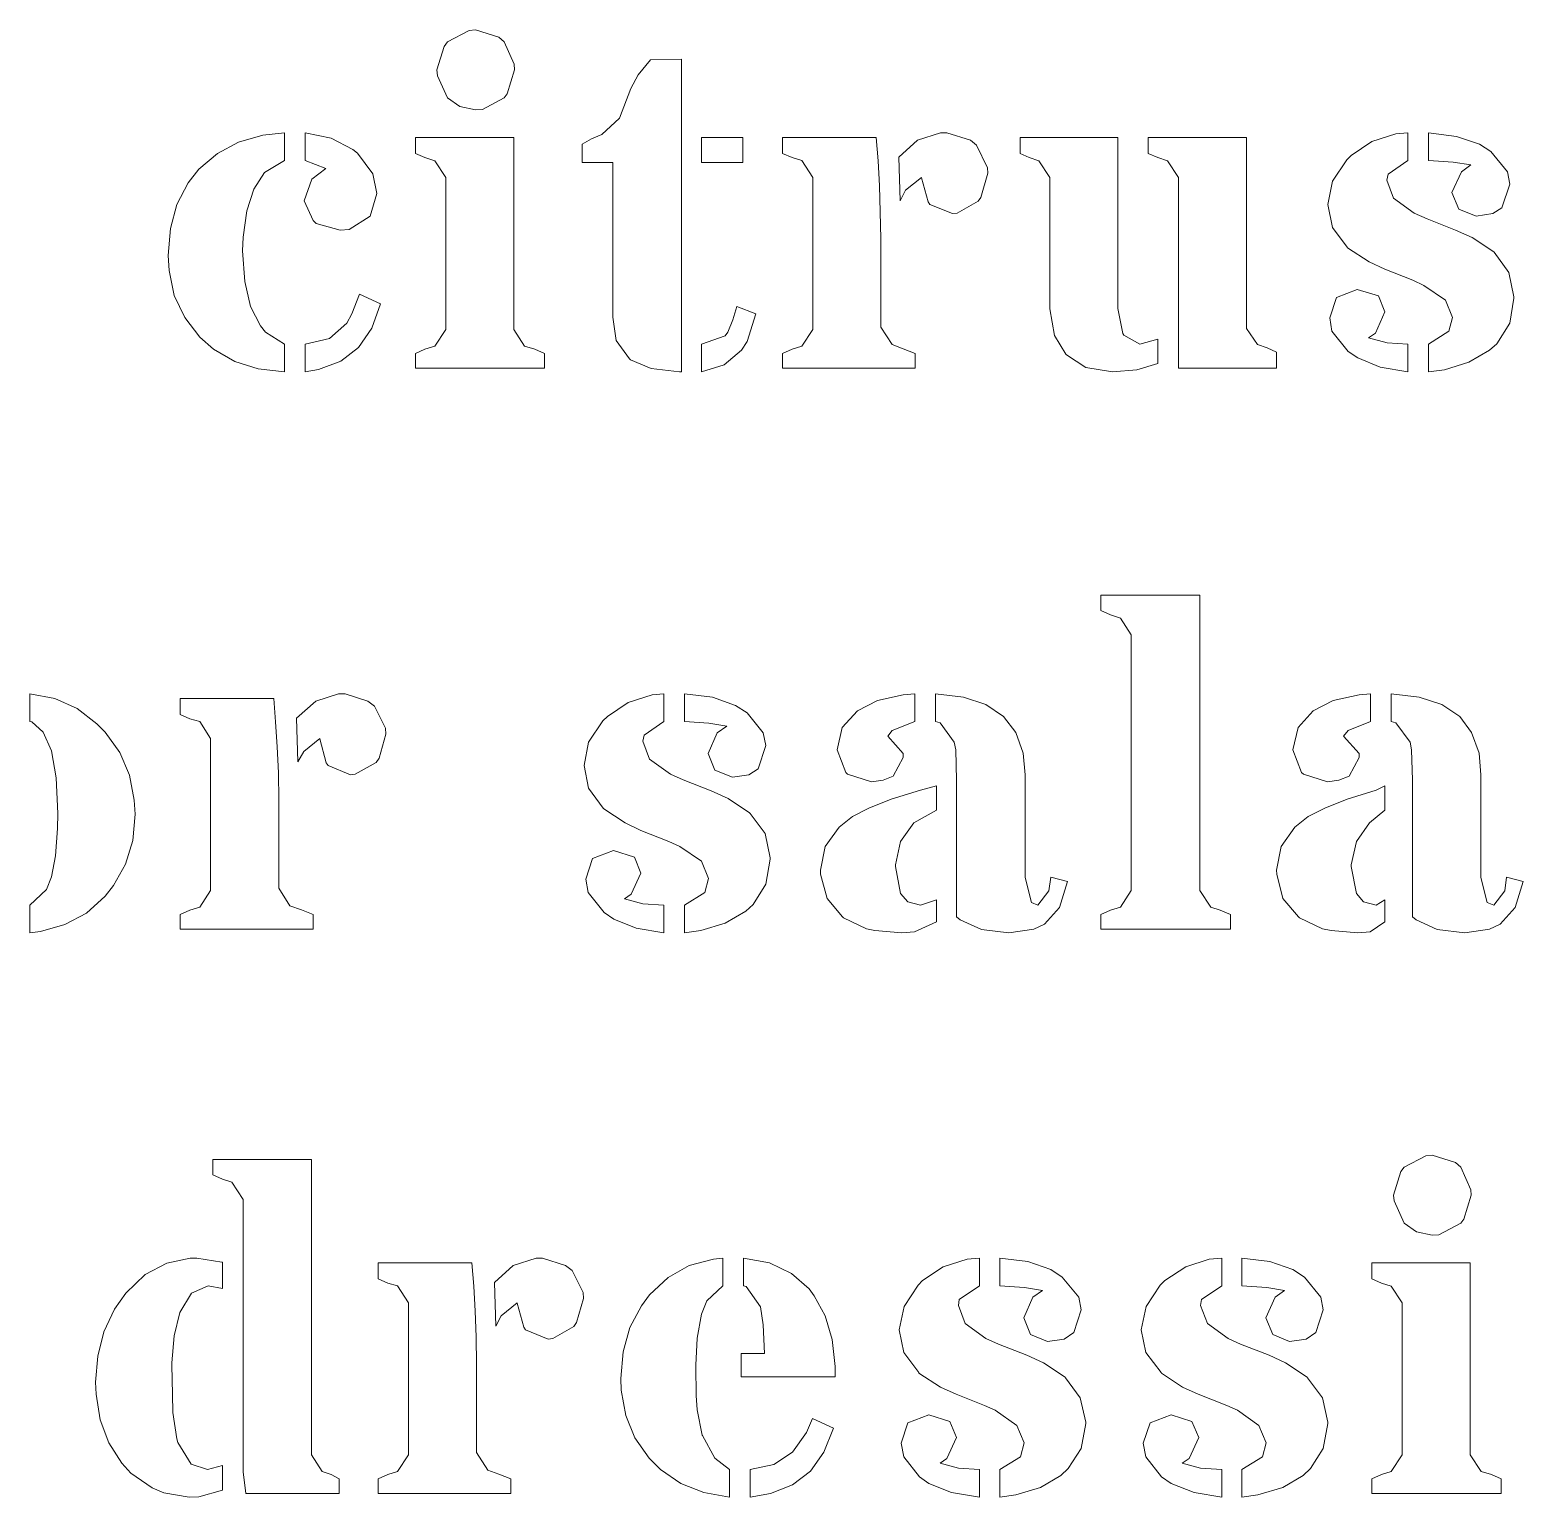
# Model space of a CAD drawing. Header units: millimetres. Extents: x 3735 to 5333, y 3252 to 4770.
# Drawn here: x 4955.1 to 5062.5, y 3915.7 to 4021.2 of the extents above; entities that cross this region are included whole.
import ezdxf

# ---------------------------------------------------------------- set-up
doc = ezdxf.new("R2010")
doc.units = ezdxf.units.MM
doc.layers.add('MASHARAB', color=6, linetype='Continuous', true_color=0xff00ff)

msp = doc.modelspace()

# ---------------------------------------------------------------- linework, layer by layer
at = {"layer": 'MASHARAB', "lineweight": 0}
for p, q in [((4986.68, 4021.14), (4985.13, 4020.32)), ((4987.15, 4021.18), (4986.68, 4021.14)), ((4988.83, 4020.65), (4987.15, 4021.18)), ((4984.9, 4019.99), (4984.37, 4018.3)), ((4985.13, 4020.32), (4984.9, 4019.99)), ((4989.2, 4020.32), (4988.83, 4020.65)), ((4989.92, 4018.7), (4989.2, 4020.32)), ((4999.74, 4019.03), (4998.85, 4017.94)), ((5001.95, 4019.06), (4999.74, 4019.03)), ((5001.95, 3996.59), (5001.95, 4019.06)), ((4984.37, 4018.3), (4984.4, 4017.87)), ((4984.4, 4017.87), (4985.13, 4016.29)), ((4989.43, 4016.58), (4989.96, 4018.3)), ((4989.96, 4018.3), (4989.92, 4018.7)), ((4998.85, 4017.94), (4998.32, 4016.95)), ((4998.32, 4016.95), (4997.49, 4014.83)), ((4985.13, 4016.29), (4986.02, 4015.66)), ((4986.02, 4015.66), (4987.15, 4015.43)), ((4987.64, 4015.46), (4989.2, 4016.29)), ((4989.2, 4016.29), (4989.43, 4016.58)), ((4987.15, 4015.43), (4987.64, 4015.46)), ((4997.49, 4014.83), (4996.24, 4013.64)), ((4971.85, 4013.61), (4970.1, 4013.11)), ((4973.4, 4013.77), (4971.85, 4013.61)), ((4973.4, 4011.79), (4973.4, 4013.77)), ((4976.77, 4013.38), (4974.89, 4013.77)), ((4974.89, 4013.77), (4974.89, 4011.79)), ((4996.24, 4013.64), (4995.48, 4013.34)), ((5020.59, 4013.77), (5018.94, 4013.25)), ((5021.05, 4013.77), (5020.59, 4013.77)), ((5022.74, 4013.25), (5021.05, 4013.77)), ((5053.34, 4013.71), (5051.62, 4013.15)), ((5054.2, 4013.77), (5053.34, 4013.71)), ((5054.2, 4011.79), (5054.2, 4013.77)), ((5057.7, 4013.51), (5055.68, 4013.77)), ((5055.68, 4013.77), (5055.68, 4011.79)), ((5059.35, 4012.95), (5057.7, 4013.51)), ((4970.1, 4013.11), (4968.58, 4012.29)), ((4978.32, 4012.58), (4976.77, 4013.38)), ((4978.65, 4012.32), (4978.32, 4012.58)), ((4982.82, 4013.44), (4982.82, 4012.29)), ((4989.89, 4013.44), (4982.82, 4013.44)), ((4989.89, 3999.63), (4989.89, 4013.44)), ((4995.48, 4013.34), (4994.81, 4012.95)), ((4994.81, 4012.95), (4994.81, 4011.63)), ((5003.41, 4013.44), (5003.41, 4011.63)), ((5006.38, 4013.44), (5003.41, 4013.44)), ((5006.38, 4011.63), (5006.38, 4013.44)), ((5009.22, 4013.44), (5009.22, 4012.29)), ((5015.96, 4013.44), (5009.22, 4013.44)), ((5016.1, 4011.76), (5015.96, 4013.44)), ((5018.94, 4013.25), (5017.58, 4012.02)), ((5023.17, 4012.88), (5022.74, 4013.25)), ((5023.96, 4011.26), (5023.17, 4012.88)), ((5026.31, 4013.44), (5026.31, 4012.29)), ((5033.35, 4013.44), (5026.31, 4013.44)), ((5033.35, 4001.15), (5033.35, 4013.44)), ((5035.53, 4013.44), (5035.53, 4012.29)), ((5042.6, 4013.44), (5035.53, 4013.44)), ((5042.6, 3999.7), (5042.6, 4013.44)), ((5051.62, 4013.15), (5050.13, 4012.15)), ((5060.18, 4012.42), (5059.35, 4012.95)), ((5061.37, 4010.97), (5060.18, 4012.42)), ((4968.58, 4012.29), (4967.25, 4011.16)), ((4971.98, 4010.93), (4973.4, 4011.79)), ((4974.89, 4011.79), (4976.37, 4011.2)), ((4979.75, 4010.83), (4978.65, 4012.32)), ((4982.82, 4012.29), (4983.51, 4011.99)), ((4983.51, 4011.99), (4984.21, 4011.76)), ((4984.21, 4011.76), (4985, 4010.57)), ((4994.81, 4011.63), (4997.03, 4011.63)), ((4997.03, 4011.63), (4997.03, 4000.52)), ((5003.41, 4011.63), (5006.38, 4011.63)), ((5009.22, 4012.29), (5009.92, 4011.99)), ((5009.92, 4011.99), (5010.61, 4011.79)), ((5010.61, 4011.79), (5011.4, 4010.57)), ((5016.19, 4009.97), (5016.1, 4011.76)), ((5017.58, 4012.02), (5017.68, 4008.88)), ((5026.31, 4012.29), (5026.97, 4011.99)), ((5026.97, 4011.99), (5027.66, 4011.76)), ((5027.66, 4011.76), (5028.45, 4010.57)), ((5035.53, 4012.29), (5036.22, 4011.99)), ((5036.22, 4011.99), (5036.91, 4011.76)), ((5036.91, 4011.76), (5037.71, 4010.57)), ((5049.8, 4011.82), (5048.78, 4010.3)), ((5050.13, 4012.15), (5049.8, 4011.82)), ((5052.78, 4010.8), (5054.2, 4011.79)), ((5055.68, 4011.79), (5057.47, 4011.66)), ((5057.47, 4011.66), (5058.72, 4011.46)), ((5058.72, 4011.46), (5058.06, 4010.97)), ((4967.25, 4011.16), (4966.49, 4010.17)), ((4971.19, 4009.71), (4971.98, 4010.93)), ((4975.38, 4010.44), (4974.82, 4008.88)), ((4976.37, 4011.2), (4975.38, 4010.44)), ((4980.04, 4009.41), (4979.75, 4010.83)), ((4985, 4010.57), (4985, 3999.63)), ((5011.4, 4010.57), (5011.4, 3999.63)), ((5018.08, 4009.64), (5019.23, 4010.57)), ((5019.23, 4010.57), (5019.23, 4010.54)), ((5019.23, 4010.54), (5019.7, 4008.82)), ((5023.5, 4009.11), (5023.99, 4010.87)), ((5023.99, 4010.87), (5023.96, 4011.26)), ((5028.45, 4010.57), (5028.45, 4001.61)), ((5037.71, 4010.57), (5037.71, 3996.85)), ((5048.78, 4010.3), (5048.45, 4008.62)), ((5052.68, 4010.37), (5052.78, 4010.8)), ((5053.17, 4009.08), (5052.68, 4010.37)), ((5058.06, 4010.97), (5057.37, 4009.48)), ((5061.53, 4010.07), (5061.37, 4010.97)), ((4966.49, 4010.17), (4965.67, 4008.62)), ((4970.69, 4008.16), (4971.19, 4009.71)), ((4979.58, 4007.79), (4980.04, 4009.41)), ((5016.26, 4008.09), (5016.19, 4009.97)), ((5017.68, 4008.88), (5018.08, 4009.64)), ((5057.37, 4009.48), (5057.87, 4008.29)), ((5060.97, 4008.39), (5061.53, 4010.07)), ((4965.67, 4008.62), (4965.21, 4006.9)), ((4970.43, 4006.27), (4970.69, 4008.16)), ((4974.82, 4008.88), (4975.48, 4007.46)), ((5019.7, 4008.82), (5019.83, 4008.62)), ((5019.83, 4008.62), (5021.45, 4007.96)), ((5021.78, 4007.99), (5023.3, 4008.85)), ((5023.3, 4008.85), (5023.5, 4009.11)), ((5048.45, 4008.62), (5048.78, 4006.97)), ((5054.66, 4007.99), (5053.17, 4009.08)), ((5057.87, 4008.29), (5059.12, 4007.79)), ((5060.31, 4007.96), (5060.97, 4008.39)), ((4975.48, 4007.46), (4975.68, 4007.26)), ((4975.68, 4007.26), (4977.4, 4006.77)), ((4978.06, 4006.83), (4979.58, 4007.79)), ((5016.29, 4006.14), (5016.26, 4008.09)), ((5021.45, 4007.96), (5021.78, 4007.99)), ((5055.59, 4007.59), (5054.66, 4007.99)), ((5057.63, 4006.77), (5055.59, 4007.59)), ((5059.12, 4007.79), (5060.31, 4007.96)), ((4965.21, 4006.9), (4965.04, 4004.95)), ((4970.39, 4005.28), (4970.43, 4006.27)), ((4977.4, 4006.77), (4978.06, 4006.83)), ((5016.29, 4004.69), (5016.29, 4006.14)), ((5048.78, 4006.97), (5049.84, 4005.55)), ((5058.82, 4006.24), (5057.63, 4006.77)), ((5060.38, 4005.22), (5058.82, 4006.24)), ((4965.04, 4004.95), (4965.11, 4003.86)), ((4970.56, 4003.07), (4970.39, 4005.28)), ((5049.84, 4005.55), (5049.87, 4005.51)), ((5049.87, 4005.51), (5051.42, 4004.49)), ((5060.41, 4005.18), (5060.38, 4005.22)), ((5061.47, 4003.73), (5060.41, 4005.18)), ((4965.11, 4003.86), (4965.47, 4002.08)), ((5016.29, 3999.8), (5016.29, 4004.69)), ((5051.42, 4004.49), (5052.55, 4003.96)), ((5052.55, 4003.96), (5054.56, 4003.17)), ((4970.96, 4001.28), (4970.56, 4003.07)), ((5054.56, 4003.17), (5055.35, 4002.8)), ((5055.35, 4002.8), (5056.91, 4001.75)), ((5061.83, 4001.98), (5061.47, 4003.73)), ((4965.47, 4002.08), (4966.23, 4000.49)), ((4978.79, 4002.17), (4978.26, 4000.75)), ((4980.31, 4001.48), (4978.79, 4002.17)), ((5049.08, 4001.94), (5048.58, 4000.46)), ((5050.56, 4002.51), (5049.08, 4001.94)), ((5052.08, 4002.04), (5050.56, 4002.51)), ((5052.55, 4000.89), (5052.08, 4002.04)), ((5056.91, 4001.75), (5057.4, 4000.49)), ((5061.53, 4000.09), (5061.83, 4001.88)), ((5061.83, 4001.88), (5061.83, 4001.98)), ((4971.68, 3999.89), (4970.96, 4001.28)), ((4978.26, 4000.75), (4977.89, 4000.09)), ((4979.68, 3999.73), (4980.31, 4001.48)), ((5005.95, 4001.28), (5005.65, 4000.32)), ((5007.31, 4000.75), (5005.95, 4001.28)), ((5006.68, 3998.77), (5007.31, 4000.75)), ((5028.45, 4001.61), (5028.45, 4001.12)), ((5028.45, 4001.12), (5028.79, 3999.2)), ((5033.71, 3999.33), (5033.35, 4001.15)), ((5051.88, 3999.37), (5052.55, 4000.89)), ((4966.23, 4000.49), (4967.32, 3999.07)), ((4972.05, 3999.43), (4971.68, 3999.89)), ((4977.89, 4000.09), (4976.64, 3998.97)), ((4978.72, 3998.34), (4979.68, 3999.73)), ((4985, 3999.63), (4984.21, 3998.44)), ((4990.68, 3998.44), (4989.89, 3999.63)), ((4997.03, 4000.52), (4997.26, 3998.84)), ((5005.65, 4000.32), (5005.29, 3999.43)), ((5011.4, 3999.63), (5010.61, 3998.44)), ((5017.12, 3998.54), (5016.29, 3999.8)), ((5043.39, 3998.54), (5042.6, 3999.7)), ((5048.58, 4000.46), (5048.74, 3999.5)), ((5057.4, 4000.49), (5057.14, 3999.5)), ((5060.61, 3998.61), (5061.53, 4000.09)), ((4967.32, 3999.07), (4968.31, 3998.21)), ((4973.4, 3998.57), (4972.05, 3999.43)), ((4973.4, 3996.59), (4973.4, 3998.57)), ((4976.64, 3998.97), (4974.89, 3998.57)), ((4974.89, 3998.57), (4974.89, 3996.59)), ((4997.26, 3998.84), (4998.22, 3997.52)), ((5005.09, 3999.17), (5003.41, 3998.57)), ((5003.41, 3998.57), (5003.41, 3996.59)), ((5005.29, 3999.43), (5005.09, 3999.17)), ((5006.28, 3998.14), (5006.68, 3998.77)), ((5017.91, 3998.24), (5017.12, 3998.54)), ((5028.79, 3999.2), (5029.61, 3997.85)), ((5033.78, 3999.23), (5033.71, 3999.33)), ((5034.93, 3998.57), (5033.78, 3999.23)), ((5036.22, 3998.94), (5034.93, 3998.57)), ((5036.22, 3997.19), (5036.22, 3998.94)), ((5044.09, 3998.31), (5043.39, 3998.54)), ((5048.74, 3999.5), (5049.9, 3998.04)), ((5051.36, 3999.04), (5051.88, 3999.37)), ((5052.71, 3998.67), (5051.36, 3999.04)), ((5054.2, 3998.57), (5052.71, 3998.67)), ((5054.2, 3996.59), (5054.2, 3998.57)), ((5057.14, 3999.5), (5055.68, 3998.57)), ((5055.68, 3998.57), (5055.68, 3996.59)), ((5060.08, 3998.14), (5060.61, 3998.61)), ((4968.31, 3998.21), (4969.83, 3997.32)), ((4977.47, 3997.35), (4978.72, 3998.34)), ((4983.51, 3998.21), (4982.82, 3997.91)), ((4982.82, 3997.91), (4982.82, 3996.85)), ((4984.21, 3998.44), (4983.51, 3998.21)), ((4991.41, 3998.21), (4990.68, 3998.44)), ((4992.1, 3997.91), (4991.41, 3998.21)), ((4992.1, 3996.85), (4992.1, 3997.91)), ((4998.22, 3997.52), (4998.28, 3997.45)), ((4998.28, 3997.45), (4999.77, 3996.82)), ((5005.03, 3997.09), (5006.28, 3998.14)), ((5009.92, 3998.21), (5009.22, 3997.91)), ((5009.22, 3997.91), (5009.22, 3996.85)), ((5010.61, 3998.44), (5009.92, 3998.21)), ((5018.77, 3997.91), (5017.91, 3998.24)), ((5018.77, 3996.85), (5018.77, 3997.91)), ((5029.61, 3997.85), (5029.64, 3997.81)), ((5029.64, 3997.81), (5031.03, 3996.89)), ((5044.75, 3998.01), (5044.09, 3998.31)), ((5044.75, 3996.85), (5044.75, 3998.01)), ((5049.9, 3998.04), (5050.6, 3997.58)), ((5050.6, 3997.58), (5052.21, 3996.92)), ((5058.59, 3997.28), (5060.08, 3998.14)), ((4969.83, 3997.32), (4971.52, 3996.79)), ((4971.52, 3996.79), (4973.4, 3996.59)), ((4974.89, 3996.59), (4975.85, 3996.76)), ((4975.85, 3996.76), (4977.47, 3997.35)), ((4982.82, 3996.85), (4992.1, 3996.85)), ((4999.77, 3996.82), (5001.82, 3996.59)), ((5001.82, 3996.59), (5001.95, 3996.59)), ((5003.41, 3996.59), (5005.03, 3997.09)), ((5009.22, 3996.85), (5018.77, 3996.85)), ((5031.03, 3996.89), (5032.95, 3996.59)), ((5032.95, 3996.59), (5034.7, 3996.72)), ((5034.7, 3996.72), (5036.22, 3997.19)), ((5037.71, 3996.85), (5044.75, 3996.85)), ((5052.21, 3996.92), (5054.2, 3996.59)), ((5055.68, 3996.59), (5056.84, 3996.72)), ((5056.84, 3996.72), (5058.59, 3997.28)), ((5032.12, 3980.53), (5032.12, 3979.41)), ((5039.23, 3980.53), (5032.12, 3980.53)), ((5039.23, 3959.28), (5039.23, 3980.53)), ((5032.12, 3979.41), (5032.82, 3979.11)), ((5032.82, 3979.11), (5033.54, 3978.88)), ((5033.54, 3978.88), (5034.3, 3977.66)), ((5034.3, 3977.66), (5034.3, 3959.28)), ((4956.88, 3973.09), (4955.09, 3973.43)), ((4955.09, 3973.43), (4955.09, 3971.44)), ((4958.5, 3972.37), (4956.88, 3973.09)), ((4965.9, 3973.09), (4965.9, 3971.94)), ((4972.64, 3973.09), (4965.9, 3973.09)), ((4972.77, 3971.41), (4972.64, 3973.09)), ((4975.65, 3972.9), (4974.26, 3971.67)), ((4977.3, 3973.43), (4975.65, 3972.9)), ((4977.76, 3973.43), (4977.3, 3973.43)), ((4979.41, 3972.9), (4977.76, 3973.43)), ((4979.88, 3972.53), (4979.41, 3972.9)), ((4998.12, 3972.8), (4996.63, 3971.81)), ((4999.84, 3973.36), (4998.12, 3972.8)), ((5000.7, 3973.43), (4999.84, 3973.36)), ((5000.7, 3971.44), (5000.7, 3973.43)), ((5004.2, 3973.19), (5002.18, 3973.43)), ((5002.18, 3973.43), (5002.18, 3971.44)), ((5005.85, 3972.6), (5004.2, 3973.19)), ((5016.06, 3972.96), (5014.61, 3972.2)), ((5017.91, 3973.36), (5016.06, 3972.96)), ((5018.74, 3973.43), (5017.91, 3973.36)), ((5018.74, 3971.44), (5018.74, 3973.43)), ((5022.24, 3973.19), (5020.23, 3973.43)), ((5020.23, 3973.43), (5020.23, 3971.44)), ((5023.86, 3972.67), (5022.24, 3973.19)), ((5048.84, 3972.96), (5047.39, 3972.2)), ((5050.69, 3973.36), (5048.84, 3972.96)), ((5051.52, 3973.43), (5050.69, 3973.36)), ((5051.52, 3971.44), (5051.52, 3973.43)), ((5055.02, 3973.19), (5053.01, 3973.43)), ((5053.01, 3973.43), (5053.01, 3971.44)), ((5056.64, 3972.67), (5055.02, 3973.19)), ((4959.92, 3971.28), (4958.5, 3972.37)), ((4965.9, 3971.94), (4966.59, 3971.64)), ((4966.59, 3971.64), (4967.32, 3971.44)), ((4974.26, 3971.67), (4974.36, 3968.53)), ((4980.67, 3970.95), (4979.88, 3972.53)), ((4996.63, 3971.81), (4996.3, 3971.48)), ((5006.68, 3972.07), (5005.85, 3972.6)), ((5007.83, 3970.62), (5006.68, 3972.07)), ((5014.61, 3972.2), (5013.52, 3971.01)), ((5025.12, 3971.81), (5023.86, 3972.67)), ((5026.01, 3970.65), (5025.12, 3971.81)), ((5047.39, 3972.2), (5046.3, 3971.01)), ((5057.93, 3971.81), (5056.64, 3972.67)), ((5058.79, 3970.65), (5057.93, 3971.81)), ((4955.09, 3971.44), (4955.23, 3971.41)), ((4955.23, 3971.41), (4956.05, 3970.68)), ((4956.05, 3970.68), (4956.65, 3969.33)), ((4960.51, 3970.68), (4959.92, 3971.28)), ((4961.57, 3969.2), (4960.51, 3970.68)), ((4967.32, 3971.44), (4968.08, 3970.22)), ((4972.87, 3969.62), (4972.77, 3971.41)), ((4980.7, 3970.52), (4980.67, 3970.95)), ((4996.3, 3971.48), (4995.28, 3969.96)), ((4999.28, 3970.45), (5000.7, 3971.44)), ((5002.18, 3971.44), (5003.93, 3971.31)), ((5004.53, 3970.62), (5003.87, 3969.13)), ((5003.93, 3971.31), (5005.22, 3971.11)), ((5005.22, 3971.11), (5004.53, 3970.62)), ((5008.03, 3969.72), (5007.83, 3970.62)), ((5013.52, 3971.01), (5013.15, 3969.39)), ((5016.79, 3970.38), (5017.12, 3970.78)), ((5017.12, 3970.78), (5018.74, 3971.44)), ((5020.23, 3971.44), (5020.56, 3971.34)), ((5020.56, 3971.34), (5021.58, 3969.96)), ((5026.54, 3969.16), (5026.01, 3970.65)), ((5046.3, 3971.01), (5045.94, 3969.39)), ((5049.57, 3970.38), (5049.9, 3970.78)), ((5049.9, 3970.78), (5051.52, 3971.44)), ((5053.01, 3971.44), (5053.34, 3971.34)), ((5053.34, 3971.34), (5054.36, 3969.96)), ((5059.32, 3969.16), (5058.79, 3970.65)), ((4968.08, 3970.22), (4968.08, 3959.28)), ((4972.97, 3967.74), (4972.87, 3969.62)), ((4974.79, 3969.29), (4975.94, 3970.22)), ((4975.94, 3970.22), (4975.94, 3970.19)), ((4975.94, 3970.19), (4976.41, 3968.47)), ((4980.21, 3968.8), (4980.7, 3970.52)), ((4995.28, 3969.96), (4994.95, 3968.27)), ((4999.18, 3970.02), (4999.28, 3970.45)), ((4999.67, 3968.73), (4999.18, 3970.02)), ((5007.47, 3968.04), (5008.03, 3969.72)), ((5017.91, 3969.13), (5016.79, 3970.38)), ((5021.58, 3969.96), (5021.68, 3969.39)), ((5050.69, 3969.13), (5049.57, 3970.38)), ((5054.36, 3969.96), (5054.46, 3969.39)), ((4956.65, 3969.33), (4956.98, 3967.38)), ((4962.26, 3967.58), (4961.57, 3969.2)), ((4974.36, 3968.53), (4974.79, 3969.29)), ((4976.41, 3968.47), (4976.54, 3968.27)), ((4978.49, 3967.64), (4980.01, 3968.5)), ((4980.01, 3968.5), (4980.21, 3968.8)), ((5001.16, 3967.64), (4999.67, 3968.73)), ((5003.87, 3969.13), (5004.36, 3967.94)), ((5013.15, 3969.39), (5013.78, 3967.77)), ((5017.19, 3967.51), (5017.91, 3968.86)), ((5017.91, 3968.86), (5017.91, 3969.13)), ((5021.68, 3969.39), (5021.75, 3967.21)), ((5026.67, 3967.61), (5026.54, 3969.16)), ((5045.94, 3969.39), (5046.56, 3967.77)), ((5049.97, 3967.51), (5050.69, 3968.86)), ((5050.69, 3968.86), (5050.69, 3969.13)), ((5054.46, 3969.39), (5054.53, 3967.21)), ((5059.45, 3967.61), (5059.32, 3969.16)), ((4956.98, 3967.38), (4957.11, 3964.83)), ((4962.59, 3965.79), (4962.26, 3967.58)), ((4973, 3965.79), (4972.97, 3967.74)), ((4976.54, 3968.27), (4978.16, 3967.61)), ((4978.16, 3967.61), (4978.49, 3967.64)), ((4994.95, 3968.27), (4995.28, 3966.65)), ((5002.08, 3967.25), (5001.16, 3967.64)), ((5004.36, 3967.94), (5005.62, 3967.44)), ((5005.62, 3967.44), (5006.81, 3967.61)), ((5006.81, 3967.61), (5007.47, 3968.04)), ((5013.78, 3967.77), (5013.91, 3967.64)), ((5013.91, 3967.64), (5015.63, 3967.11)), ((5016.46, 3967.21), (5017.19, 3967.51)), ((5026.67, 3960.21), (5026.67, 3967.61)), ((5046.56, 3967.77), (5046.7, 3967.64)), ((5046.7, 3967.64), (5048.41, 3967.11)), ((5049.24, 3967.21), (5049.97, 3967.51)), ((5059.45, 3960.21), (5059.45, 3967.61)), ((4995.28, 3966.65), (4996.33, 3965.2)), ((5004.1, 3966.45), (5002.08, 3967.25)), ((5005.32, 3965.89), (5004.1, 3966.45)), ((5015.63, 3967.11), (5016.46, 3967.21)), ((5019.14, 3966.49), (5017.05, 3965.86)), ((5020.29, 3966.82), (5019.14, 3966.49)), ((5020.29, 3965.06), (5020.29, 3966.82)), ((5021.75, 3967.21), (5021.75, 3957.4)), ((5048.41, 3967.11), (5049.24, 3967.21)), ((5051.92, 3966.49), (5049.84, 3965.86)), ((5052.54, 3966.82), (5051.92, 3966.49)), ((5052.54, 3965.06), (5052.54, 3966.82)), ((5054.53, 3967.21), (5054.53, 3957.4)), ((4962.66, 3964.77), (4962.59, 3965.79)), ((4973, 3964.34), (4973, 3965.79)), ((4996.33, 3965.2), (4996.37, 3965.16)), ((4996.37, 3965.16), (4997.92, 3964.14)), ((5006.84, 3964.87), (5005.32, 3965.89)), ((5015.43, 3965.2), (5014.25, 3964.6)), ((5017.05, 3965.86), (5015.43, 3965.2)), ((5048.22, 3965.2), (5047.03, 3964.6)), ((5049.84, 3965.86), (5048.22, 3965.2)), ((4957.11, 3964.83), (4957.08, 3963.74)), ((4962.5, 3962.88), (4962.66, 3964.77)), ((4973, 3959.45), (4973, 3964.34)), ((4997.92, 3964.14), (4999.04, 3963.61)), ((5006.91, 3964.83), (5006.84, 3964.87)), ((5007.97, 3963.38), (5006.91, 3964.83)), ((5014.25, 3964.6), (5013.29, 3963.84)), ((5017.71, 3962.82), (5018.67, 3964.14)), ((5018.67, 3964.14), (5020.29, 3965.06)), ((5047.03, 3964.6), (5046.07, 3963.84)), ((5050.5, 3962.82), (5051.45, 3964.14)), ((5051.45, 3964.14), (5052.54, 3965.06)), ((4957.08, 3963.74), (4956.94, 3961.79)), ((4999.04, 3963.61), (5001.06, 3962.82)), ((5008.33, 3961.63), (5007.97, 3963.38)), ((5013.29, 3963.84), (5012.3, 3962.45)), ((5046.07, 3963.84), (5045.08, 3962.45)), ((4961.97, 3961.17), (4962.5, 3962.88)), ((4997.06, 3962.16), (4995.57, 3961.59)), ((4998.58, 3961.69), (4997.06, 3962.16)), ((5001.06, 3962.82), (5001.85, 3962.45)), ((5001.85, 3962.45), (5003.41, 3961.4)), ((5012.3, 3962.45), (5011.96, 3960.74)), ((5017.35, 3961.13), (5017.71, 3962.82)), ((5045.08, 3962.45), (5044.75, 3960.74)), ((5050.13, 3961.13), (5050.5, 3962.82)), ((4956.94, 3961.79), (4956.65, 3960.27)), ((4961.11, 3959.65), (4961.97, 3961.17)), ((4995.57, 3961.59), (4995.08, 3960.11)), ((4999.04, 3960.54), (4998.58, 3961.69)), ((5003.41, 3961.4), (5003.9, 3960.14)), ((5008.03, 3959.74), (5008.33, 3961.53)), ((5008.33, 3961.53), (5008.33, 3961.63)), ((5017.35, 3961), (5017.35, 3961.13)), ((5017.71, 3959.08), (5017.35, 3961)), ((5050.13, 3961), (5050.13, 3961.13)), ((5050.5, 3959.08), (5050.13, 3961)), ((4956.65, 3960.27), (4956.28, 3959.35)), ((4995.08, 3960.11), (4995.24, 3959.15)), ((4998.35, 3959.02), (4999.04, 3960.54)), ((5003.9, 3960.14), (5003.64, 3959.15)), ((5011.96, 3960.74), (5011.96, 3960.47)), ((5011.96, 3960.47), (5012.43, 3958.72)), ((5027.13, 3958.42), (5026.67, 3960.21)), ((5028.52, 3960.24), (5028.39, 3959.25)), ((5029.71, 3959.94), (5028.52, 3960.24)), ((5029.15, 3958.06), (5029.71, 3959.94)), ((5044.75, 3960.74), (5044.78, 3960.47)), ((5044.78, 3960.47), (5045.21, 3958.72)), ((5059.91, 3958.42), (5059.45, 3960.21)), ((5061.3, 3960.24), (5061.17, 3959.25)), ((5062.49, 3959.94), (5061.3, 3960.24)), ((5061.93, 3958.06), (5062.49, 3959.94)), ((4956.28, 3959.35), (4955.09, 3958.22)), ((4959.16, 3957.66), (4960.51, 3958.89)), ((4960.51, 3958.89), (4961.11, 3959.65)), ((4968.08, 3959.28), (4967.32, 3958.09)), ((4973.8, 3958.19), (4973, 3959.45)), ((4995.24, 3959.15), (4996.4, 3957.7)), ((4997.85, 3958.69), (4998.35, 3959.02)), ((5003.64, 3959.15), (5002.18, 3958.22)), ((5007.11, 3958.29), (5008.03, 3959.74)), ((5012.43, 3958.72), (5013.55, 3957.4)), ((5018.24, 3958.46), (5017.71, 3959.08)), ((5028.39, 3959.25), (5027.6, 3958.22)), ((5034.3, 3959.28), (5033.54, 3958.09)), ((5040.02, 3958.09), (5039.23, 3959.28)), ((5045.21, 3958.72), (5046.33, 3957.4)), ((5051.02, 3958.46), (5050.5, 3959.08)), ((5061.17, 3959.25), (5060.38, 3958.22)), ((4955.09, 3958.22), (4955.09, 3956.24)), ((4957.6, 3956.84), (4959.16, 3957.66)), ((4966.59, 3957.86), (4965.9, 3957.56)), ((4967.32, 3958.09), (4966.59, 3957.86)), ((4974.62, 3957.89), (4973.8, 3958.19)), ((4975.48, 3957.56), (4974.62, 3957.89)), ((4996.4, 3957.7), (4997.09, 3957.23)), ((4999.18, 3958.32), (4997.85, 3958.69)), ((5000.7, 3958.22), (4999.18, 3958.32)), ((5000.7, 3956.24), (5000.7, 3958.22)), ((5002.18, 3958.22), (5002.18, 3956.24)), ((5005.09, 3956.94), (5006.58, 3957.79)), ((5006.58, 3957.79), (5007.11, 3958.29)), ((5019.14, 3958.22), (5018.24, 3958.46)), ((5020.29, 3958.62), (5019.14, 3958.22)), ((5020.29, 3957.03), (5020.29, 3958.62)), ((5027.6, 3958.22), (5027.13, 3958.42)), ((5028.06, 3956.87), (5029.15, 3958.06)), ((5032.82, 3957.86), (5032.12, 3957.56)), ((5033.54, 3958.09), (5032.82, 3957.86)), ((5040.71, 3957.86), (5040.02, 3958.09)), ((5041.44, 3957.56), (5040.71, 3957.86)), ((5051.92, 3958.22), (5051.02, 3958.46)), ((5052.54, 3958.62), (5051.92, 3958.22)), ((5052.54, 3957.03), (5052.54, 3958.62)), ((5060.38, 3958.22), (5059.91, 3958.42)), ((5060.84, 3956.87), (5061.93, 3958.06)), ((4955.85, 3956.34), (4957.6, 3956.84)), ((4965.9, 3957.56), (4965.9, 3956.51)), ((4975.48, 3956.51), (4975.48, 3957.56)), ((4997.09, 3957.23), (4998.71, 3956.57)), ((4998.71, 3956.57), (5000.7, 3956.24)), ((5003.34, 3956.41), (5005.09, 3956.94)), ((5013.55, 3957.4), (5013.62, 3957.33)), ((5013.62, 3957.33), (5015.27, 3956.54)), ((5018.71, 3956.31), (5020.29, 3957.03)), ((5021.75, 3957.4), (5022.01, 3957.17)), ((5022.01, 3957.17), (5023.53, 3956.47)), ((5027.3, 3956.51), (5028.06, 3956.87)), ((5032.12, 3957.56), (5032.12, 3956.51)), ((5041.44, 3956.51), (5041.44, 3957.56)), ((5046.33, 3957.4), (5046.4, 3957.33)), ((5046.4, 3957.33), (5048.05, 3956.54)), ((5051.49, 3956.31), (5052.54, 3957.03)), ((5054.53, 3957.4), (5054.79, 3957.17)), ((5054.79, 3957.17), (5056.31, 3956.47)), ((5060.08, 3956.51), (5060.84, 3956.87)), ((4955.09, 3956.24), (4955.85, 3956.34)), ((4965.9, 3956.51), (4975.48, 3956.51)), ((5002.18, 3956.24), (5003.34, 3956.41)), ((5015.27, 3956.54), (5015.86, 3956.41)), ((5015.86, 3956.41), (5017.81, 3956.24)), ((5017.81, 3956.24), (5018.71, 3956.31)), ((5023.53, 3956.47), (5025.51, 3956.24)), ((5025.51, 3956.24), (5027.3, 3956.51)), ((5032.12, 3956.51), (5041.44, 3956.51)), ((5048.05, 3956.54), (5048.68, 3956.41)), ((5048.68, 3956.41), (5050.6, 3956.24)), ((5050.6, 3956.24), (5051.49, 3956.31)), ((5056.31, 3956.47), (5058.29, 3956.24)), ((5058.29, 3956.24), (5060.08, 3956.51)), ((4968.25, 3939.95), (4968.25, 3938.83)), ((4975.35, 3939.95), (4968.25, 3939.95)), ((4975.35, 3918.7), (4975.35, 3939.95)), ((5053.93, 3939.39), (5053.7, 3939.09)), ((5055.49, 3940.21), (5053.93, 3939.39)), ((5055.95, 3940.25), (5055.49, 3940.21)), ((5057.63, 3939.72), (5055.95, 3940.25)), ((5058, 3939.39), (5057.63, 3939.72)), ((5058.72, 3937.77), (5058, 3939.39)), ((4968.25, 3938.83), (4968.94, 3938.53)), ((4968.94, 3938.53), (4969.63, 3938.3)), ((5053.7, 3939.09), (5053.17, 3937.37)), ((4969.63, 3938.3), (4970.43, 3937.07)), ((5053.17, 3937.37), (5053.21, 3936.98)), ((5058.23, 3935.65), (5058.76, 3937.37)), ((5058.76, 3937.37), (5058.72, 3937.77)), ((4970.43, 3937.07), (4970.43, 3917.48)), ((5053.21, 3936.98), (5053.93, 3935.36)), ((5053.93, 3935.36), (5054.83, 3934.73)), ((5056.44, 3934.53), (5058, 3935.36)), ((5058, 3935.36), (5058.23, 3935.65)), ((5054.83, 3934.73), (5055.95, 3934.5)), ((5055.95, 3934.5), (5056.44, 3934.53)), ((4964.94, 3932.48), (4963.39, 3931.66)), ((4966.63, 3932.85), (4964.94, 3932.48)), ((4967.09, 3932.85), (4966.63, 3932.85)), ((4968.91, 3932.55), (4967.09, 3932.85)), ((4968.94, 3932.55), (4968.91, 3932.55)), ((4968.94, 3930.66), (4968.94, 3932.55)), ((4980.14, 3932.51), (4980.14, 3931.36)), ((4986.88, 3932.51), (4980.14, 3932.51)), ((4987.02, 3930.83), (4986.88, 3932.51)), ((4989.86, 3932.32), (4988.5, 3931.09)), ((4991.51, 3932.85), (4989.86, 3932.32)), ((4991.97, 3932.85), (4991.51, 3932.85)), ((4993.62, 3932.32), (4991.97, 3932.85)), ((4994.09, 3931.95), (4993.62, 3932.32)), ((4994.88, 3930.37), (4994.09, 3931.95)), ((5002.51, 3932.32), (5000.99, 3931.46)), ((5004.27, 3932.78), (5002.51, 3932.32)), ((5004.93, 3932.85), (5004.27, 3932.78)), ((5004.93, 3930.86), (5004.93, 3932.85)), ((5008.3, 3932.51), (5006.41, 3932.85)), ((5006.41, 3932.85), (5006.41, 3930.86)), ((5009.88, 3931.75), (5008.3, 3932.51)), ((5020.79, 3932.22), (5019.3, 3931.23)), ((5022.51, 3932.78), (5020.79, 3932.22)), ((5023.4, 3932.85), (5022.51, 3932.78)), ((5023.4, 3930.86), (5023.4, 3932.85)), ((5026.87, 3932.61), (5024.85, 3932.85)), ((5024.85, 3932.85), (5024.85, 3930.86)), ((5028.52, 3932.02), (5026.87, 3932.61)), ((5029.35, 3931.49), (5028.52, 3932.02)), ((5038.24, 3932.22), (5036.72, 3931.23)), ((5039.92, 3932.78), (5038.24, 3932.22)), ((5040.81, 3932.85), (5039.92, 3932.78)), ((5040.81, 3930.86), (5040.81, 3932.85)), ((5044.28, 3932.61), (5042.27, 3932.85)), ((5042.27, 3932.85), (5042.27, 3930.86)), ((5045.94, 3932.02), (5044.28, 3932.61)), ((5046.76, 3931.49), (5045.94, 3932.02)), ((5051.62, 3932.51), (5051.62, 3931.36)), ((5058.69, 3932.51), (5051.62, 3932.51)), ((5058.69, 3918.7), (5058.69, 3932.51)), ((4963.39, 3931.66), (4962, 3930.33)), ((4966.73, 3930.33), (4967.91, 3930.86)), ((4967.91, 3930.86), (4968.94, 3930.66)), ((4980.14, 3931.36), (4980.84, 3931.06)), ((4980.84, 3931.06), (4981.53, 3930.86)), ((4981.53, 3930.86), (4982.32, 3929.64)), ((4987.11, 3929.04), (4987.02, 3930.83)), ((4988.5, 3931.09), (4988.6, 3927.95)), ((5000.99, 3931.46), (4999.67, 3930.2)), ((5003.77, 3929.77), (5004.93, 3930.86)), ((5006.41, 3930.86), (5006.61, 3930.8)), ((5006.61, 3930.8), (5007.64, 3929.34)), ((5011.14, 3930.63), (5009.88, 3931.75)), ((5018.97, 3930.9), (5017.98, 3929.38)), ((5019.3, 3931.23), (5018.97, 3930.9)), ((5021.94, 3929.87), (5023.4, 3930.86)), ((5024.85, 3930.86), (5026.64, 3930.73)), ((5030.54, 3930.04), (5029.35, 3931.49)), ((5036.39, 3930.9), (5035.39, 3929.38)), ((5036.72, 3931.23), (5036.39, 3930.9)), ((5039.36, 3929.87), (5040.81, 3930.86)), ((5042.27, 3930.86), (5044.05, 3930.73)), ((5047.95, 3930.04), (5046.76, 3931.49)), ((5051.62, 3931.36), (5052.31, 3931.06)), ((5052.31, 3931.06), (5053.01, 3930.83)), ((5053.01, 3930.83), (5053.8, 3929.64)), ((4962, 3930.33), (4961.17, 3929.18)), ((4965.87, 3928.95), (4966.73, 3930.33)), ((4994.42, 3928.22), (4994.91, 3929.94)), ((4994.91, 3929.94), (4994.88, 3930.37)), ((4999.67, 3930.2), (4999.08, 3929.41)), ((5003.41, 3928.81), (5003.77, 3929.77)), ((5011.5, 3930.14), (5011.14, 3930.63)), ((5012.3, 3928.71), (5011.5, 3930.14)), ((5021.88, 3929.44), (5021.94, 3929.87)), ((5027.23, 3930.04), (5026.57, 3928.55)), ((5026.64, 3930.73), (5027.93, 3930.53)), ((5027.93, 3930.53), (5027.23, 3930.04)), ((5030.7, 3929.14), (5030.54, 3930.04)), ((5039.29, 3929.44), (5039.36, 3929.87)), ((5044.65, 3930.04), (5043.99, 3928.55)), ((5044.05, 3930.73), (5045.34, 3930.53)), ((5045.34, 3930.53), (5044.65, 3930.04)), ((5048.12, 3929.14), (5047.95, 3930.04)), ((4961.17, 3929.18), (4960.41, 3927.56)), ((4965.47, 3927.26), (4965.87, 3928.95)), ((4982.32, 3929.64), (4982.32, 3918.7)), ((4987.18, 3927.19), (4987.11, 3929.04)), ((4988.6, 3927.95), (4989, 3928.71)), ((4989, 3928.71), (4990.15, 3929.64)), ((4990.15, 3929.64), (4990.15, 3929.61)), ((4990.15, 3929.61), (4990.62, 3927.89)), ((4999.08, 3929.41), (4998.25, 3927.86)), ((5003.08, 3927.1), (5003.41, 3928.81)), ((5007.64, 3929.34), (5007.83, 3928.05)), ((5012.79, 3927), (5012.3, 3928.71)), ((5017.98, 3929.38), (5017.62, 3927.69)), ((5022.37, 3928.15), (5021.88, 3929.44)), ((5030.17, 3927.49), (5030.7, 3929.14)), ((5035.39, 3929.38), (5035.03, 3927.69)), ((5039.79, 3928.15), (5039.29, 3929.44)), ((5047.59, 3927.49), (5048.12, 3929.14)), ((5053.8, 3929.64), (5053.8, 3918.7)), ((4990.62, 3927.89), (4990.75, 3927.69)), ((4990.75, 3927.69), (4992.37, 3927.03)), ((4992.7, 3927.06), (4994.22, 3927.92)), ((4994.22, 3927.92), (4994.42, 3928.22)), ((4998.25, 3927.86), (4997.76, 3926.1)), ((5007.83, 3928.05), (5007.93, 3926)), ((5017.62, 3927.69), (5017.95, 3926.07)), ((5023.86, 3927.06), (5022.37, 3928.15)), ((5026.57, 3928.55), (5027.07, 3927.36)), ((5035.03, 3927.69), (5035.36, 3926.07)), ((5041.28, 3927.06), (5039.79, 3928.15)), ((5043.99, 3928.55), (5044.48, 3927.36)), ((4960.41, 3927.56), (4959.98, 3925.81)), ((4965.3, 3925.31), (4965.47, 3927.26)), ((4987.21, 3925.21), (4987.18, 3927.19)), ((4992.37, 3927.03), (4992.7, 3927.06)), ((5002.98, 3925.15), (5003.08, 3927.1)), ((5013.02, 3925.05), (5012.79, 3927)), ((5024.75, 3926.67), (5023.86, 3927.06)), ((5026.8, 3925.87), (5024.75, 3926.67)), ((5027.07, 3927.36), (5028.29, 3926.86)), ((5028.29, 3926.86), (5029.48, 3927.03)), ((5029.48, 3927.03), (5030.17, 3927.49)), ((5042.17, 3926.67), (5041.28, 3927.06)), ((5044.22, 3925.87), (5042.17, 3926.67)), ((5044.48, 3927.36), (5045.7, 3926.86)), ((5045.7, 3926.86), (5046.89, 3927.03)), ((5046.89, 3927.03), (5047.59, 3927.49)), ((4959.98, 3925.81), (4959.82, 3923.92)), ((4997.76, 3926.1), (4997.59, 3924.19)), ((5006.25, 3926), (5006.25, 3924.32)), ((5007.93, 3926), (5006.25, 3926)), ((5017.95, 3926.07), (5019.04, 3924.62)), ((5027.99, 3925.31), (5026.8, 3925.87)), ((5035.36, 3926.07), (5036.45, 3924.62)), ((5045.41, 3925.31), (5044.22, 3925.87)), ((4965.3, 3925.15), (4965.3, 3925.31)), ((4965.34, 3923.06), (4965.3, 3925.15)), ((4987.21, 3923.76), (4987.21, 3925.21)), ((5002.98, 3925.08), (5002.98, 3925.15)), ((5003.01, 3922.96), (5002.98, 3925.08)), ((5013.02, 3924.32), (5013.02, 3925.05)), ((5019.04, 3924.62), (5019.04, 3924.58)), ((5019.04, 3924.58), (5020.59, 3923.56)), ((5029.55, 3924.29), (5027.99, 3925.31)), ((5036.45, 3924.62), (5036.48, 3924.58)), ((5036.48, 3924.58), (5038, 3923.56)), ((5046.96, 3924.29), (5045.41, 3925.31)), ((4959.82, 3923.92), (4959.85, 3923.06)), ((4987.21, 3918.87), (4987.21, 3923.76)), ((4997.59, 3924.19), (4997.62, 3923.36)), ((4997.62, 3923.36), (4997.95, 3921.54)), ((5006.25, 3924.32), (5013.02, 3924.32)), ((5020.59, 3923.56), (5021.71, 3923.06)), ((5029.58, 3924.25), (5029.55, 3924.29)), ((5030.64, 3922.8), (5029.58, 3924.25)), ((5038, 3923.56), (5039.13, 3923.06)), ((5046.99, 3924.25), (5046.96, 3924.29)), ((5048.05, 3922.8), (5046.99, 3924.25)), ((4959.85, 3923.06), (4960.15, 3921.21)), ((4965.37, 3921.74), (4965.34, 3923.06)), ((5003.08, 3921.94), (5003.01, 3922.96)), ((5021.71, 3923.06), (5023.76, 3922.24)), ((5023.76, 3922.24), (5024.52, 3921.91)), ((5031.03, 3921.05), (5030.64, 3922.8)), ((5039.13, 3923.06), (5041.18, 3922.24)), ((5041.18, 3922.24), (5041.94, 3921.91)), ((5048.45, 3921.05), (5048.05, 3922.8)), ((4960.15, 3921.21), (4960.78, 3919.56)), ((4965.67, 3919.86), (4965.37, 3921.74)), ((4997.95, 3921.54), (4998.61, 3919.92)), ((5003.44, 3920.12), (5003.08, 3921.94)), ((5011.37, 3921.31), (5010.94, 3920.32)), ((5012.89, 3920.62), (5011.37, 3921.31)), ((5019.76, 3921.58), (5018.24, 3921.01)), ((5021.25, 3921.11), (5019.76, 3921.58)), ((5024.52, 3921.91), (5026.08, 3920.82)), ((5037.18, 3921.58), (5035.66, 3921.01)), ((5038.67, 3921.11), (5037.18, 3921.58)), ((5041.94, 3921.91), (5043.49, 3920.82)), ((5003.47, 3920.09), (5003.44, 3920.12)), ((5004.36, 3918.47), (5003.47, 3920.09)), ((5010.94, 3920.32), (5009.95, 3918.9)), ((5012.2, 3918.9), (5012.89, 3920.62)), ((5018.24, 3921.01), (5017.75, 3919.53)), ((5021.75, 3919.96), (5021.25, 3921.11)), ((5026.08, 3920.82), (5026.6, 3919.56)), ((5030.7, 3919.16), (5031.03, 3920.95)), ((5031.03, 3920.95), (5031.03, 3921.05)), ((5035.66, 3921.01), (5035.16, 3919.53)), ((5039.16, 3919.96), (5038.67, 3921.11)), ((5043.49, 3920.82), (5044.02, 3919.56)), ((5048.12, 3919.16), (5048.45, 3920.95)), ((5048.45, 3920.95), (5048.45, 3921.05)), ((4960.78, 3919.56), (4961.7, 3918.11)), ((4965.73, 3919.59), (4965.67, 3919.86)), ((4966.69, 3918.04), (4965.73, 3919.59)), ((4998.61, 3919.92), (4999.64, 3918.47)), ((5017.75, 3919.53), (5017.95, 3918.57)), ((5021.05, 3918.44), (5021.75, 3919.96)), ((5026.6, 3919.56), (5026.34, 3918.57)), ((5029.78, 3917.71), (5030.7, 3919.16)), ((5035.16, 3919.53), (5035.36, 3918.57)), ((5038.47, 3918.44), (5039.16, 3919.96)), ((5044.02, 3919.56), (5043.75, 3918.57)), ((5047.19, 3917.71), (5048.12, 3919.16)), ((4961.7, 3918.11), (4962.36, 3917.38)), ((4967.88, 3917.64), (4966.69, 3918.04)), ((4968.94, 3917.94), (4967.88, 3917.64)), ((4968.94, 3916.16), (4968.94, 3917.94)), ((4976.11, 3917.51), (4975.35, 3918.7)), ((4982.32, 3918.7), (4981.53, 3917.51)), ((4988.04, 3917.61), (4987.21, 3918.87)), ((4999.64, 3918.47), (5000.46, 3917.64)), ((5005.42, 3917.64), (5004.36, 3918.47)), ((5008.59, 3918.01), (5006.91, 3917.64)), ((5009.95, 3918.9), (5008.59, 3918.01)), ((5011.24, 3917.54), (5012.2, 3918.9)), ((5017.95, 3918.57), (5019.07, 3917.12)), ((5020.56, 3918.11), (5021.05, 3918.44)), ((5021.88, 3917.74), (5020.56, 3918.11)), ((5026.34, 3918.57), (5024.85, 3917.64)), ((5035.36, 3918.57), (5036.48, 3917.12)), ((5037.97, 3918.11), (5038.47, 3918.44)), ((5039.29, 3917.74), (5037.97, 3918.11)), ((5043.75, 3918.57), (5042.27, 3917.64)), ((5053.8, 3918.7), (5053.01, 3917.51)), ((5059.48, 3917.51), (5058.69, 3918.7)), ((4962.36, 3917.38), (4963.88, 3916.32)), ((4970.43, 3917.48), (4970.62, 3915.93)), ((4976.77, 3917.28), (4976.11, 3917.51)), ((4977.33, 3916.98), (4976.77, 3917.28)), ((4977.33, 3915.93), (4977.33, 3916.98)), ((4980.84, 3917.28), (4980.14, 3916.98)), ((4980.14, 3916.98), (4980.14, 3915.93)), ((4981.53, 3917.51), (4980.84, 3917.28)), ((4988.83, 3917.31), (4988.04, 3917.61)), ((4989.69, 3916.98), (4988.83, 3917.31)), ((4989.69, 3915.93), (4989.69, 3916.98)), ((5000.46, 3917.64), (5001.92, 3916.65)), ((5005.42, 3915.66), (5005.42, 3917.64)), ((5006.91, 3917.64), (5006.91, 3915.66)), ((5009.95, 3916.55), (5011.24, 3917.54)), ((5019.07, 3917.12), (5019.76, 3916.65)), ((5023.4, 3917.64), (5021.88, 3917.74)), ((5023.4, 3915.66), (5023.4, 3917.64)), ((5024.85, 3917.64), (5024.85, 3915.66)), ((5027.79, 3916.36), (5029.25, 3917.21)), ((5029.25, 3917.21), (5029.78, 3917.71)), ((5036.48, 3917.12), (5037.18, 3916.65)), ((5040.81, 3917.64), (5039.29, 3917.74)), ((5040.81, 3915.66), (5040.81, 3917.64)), ((5042.27, 3917.64), (5042.27, 3915.66)), ((5045.21, 3916.36), (5046.66, 3917.21)), ((5046.66, 3917.21), (5047.19, 3917.71)), ((5052.31, 3917.28), (5051.62, 3916.98)), ((5051.62, 3916.98), (5051.62, 3915.93)), ((5053.01, 3917.51), (5052.31, 3917.28)), ((5060.21, 3917.28), (5059.48, 3917.51)), ((5060.91, 3916.98), (5060.21, 3917.28)), ((5060.91, 3915.93), (5060.91, 3916.98)), ((4963.88, 3916.32), (4964.74, 3915.96)), ((4964.74, 3915.96), (4966.56, 3915.66)), ((4967.25, 3915.69), (4968.94, 3916.16)), ((4970.62, 3915.93), (4977.33, 3915.93)), ((4980.14, 3915.93), (4989.69, 3915.93)), ((5001.92, 3916.65), (5003.57, 3915.99)), ((5003.57, 3915.99), (5005.42, 3915.66)), ((5006.91, 3915.66), (5008.36, 3915.93)), ((5008.36, 3915.93), (5009.95, 3916.55)), ((5019.76, 3916.65), (5021.38, 3915.99)), ((5021.38, 3915.99), (5023.4, 3915.66)), ((5024.85, 3915.66), (5026.01, 3915.83)), ((5026.01, 3915.83), (5027.79, 3916.36)), ((5037.18, 3916.65), (5038.83, 3915.99)), ((5038.83, 3915.99), (5040.81, 3915.66)), ((5042.27, 3915.66), (5043.42, 3915.83)), ((5043.42, 3915.83), (5045.21, 3916.36)), ((5051.62, 3915.93), (5060.91, 3915.93)), ((4966.56, 3915.66), (4967.25, 3915.69))]:
    msp.add_line(p, q, dxfattribs=at)

doc.saveas('drawing.dxf')
